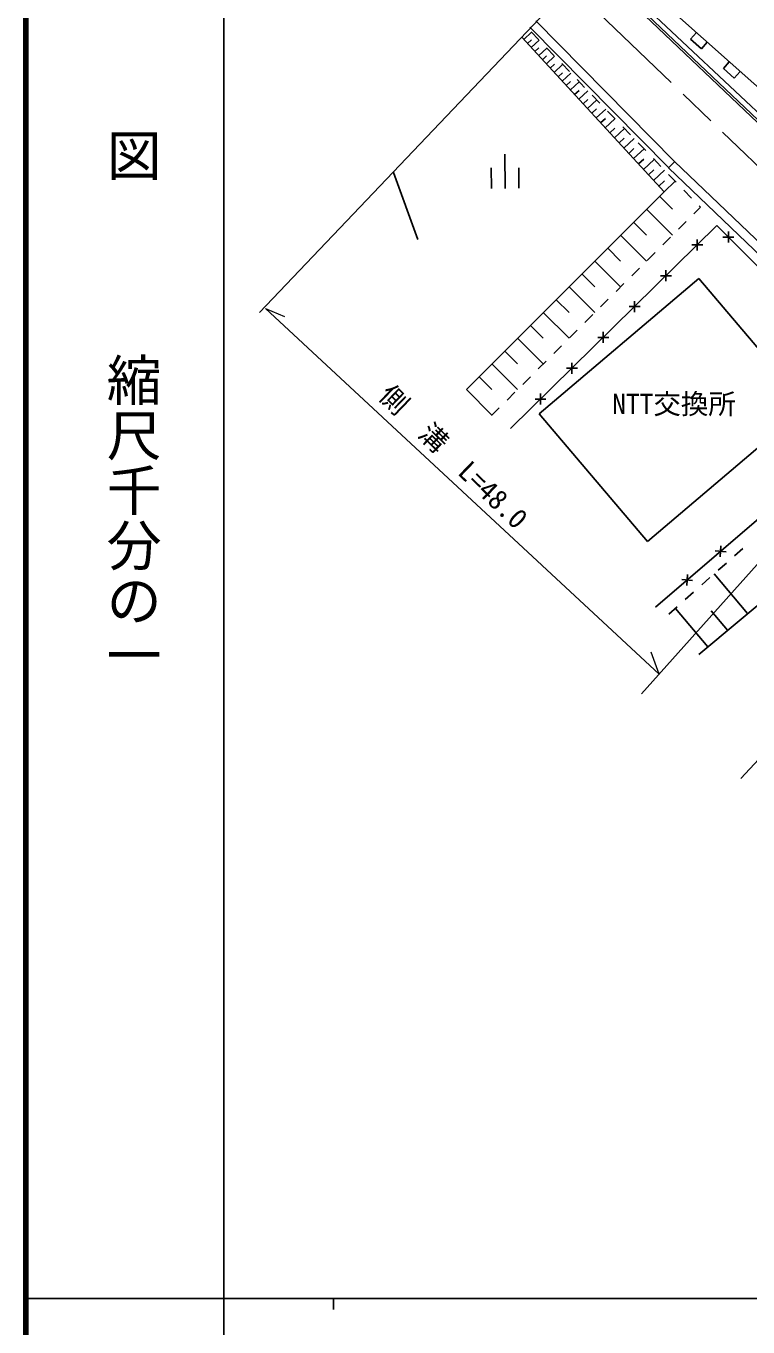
# Model space of a CAD drawing. Units: millimetres, scale not verified. Extents: x 40000 to 680000, y 20000 to 380000.
# Drawn here: x 40000 to 105716, y 202409 to 320707 of the extents above; entities that cross this region are included whole.
import ezdxf
from ezdxf.enums import TextEntityAlignment as Align

# ---------------------------------------------------------------- set-up
doc = ezdxf.new("R2010")
doc.units = ezdxf.units.MM
doc.header["$LTSCALE"] = 1000
doc.linetypes.add('CHAIN', pattern=[18.5, 12, -1.5, 3.5, -1.5])
for name, color, linetype, lineweight in [('M-BGD', 7, 'Continuous', 25), ('M-BMK', 2, 'CHAIN', 13), ('M-STR-HTXT', 7, 'Continuous', 13), ('M-TTL', 2, 'Continuous', 13), ('M-TTL-BAND', 7, 'Continuous', 25)]:
    doc.layers.add(name, color=color, linetype=linetype, lineweight=lineweight)
doc.styles.add('@ＭＳ ゴシック', font='')
doc.styles.add('ＭＳ ゴシック', font='')
doc.styles.get('@ＭＳ ゴシック').set_extended_font_data('@MS Gothic')
doc.styles.get('ＭＳ ゴシック').set_extended_font_data('MS Gothic')

msp = doc.modelspace()

# ---------------------------------------------------------------- linework, layer by layer
at = {"layer": 'M-BGD'}
for p, q in [((91452, 326297), (143203, 277149)), ((91590, 326442), (143341, 277294)), ((96259, 324347), (112747, 309674)), ((89073, 323860), (61250, 294665)), ((111209, 308530), (95352, 323401)), ((85846, 320610), (98468, 307830)), ((86415, 321172), (99038, 308392)), ((98071, 305641), (85133, 319683)), ((85311, 319490), (86013, 320136)), ((85650, 319122), (86005, 319449)), ((86678, 319447), (85984, 320166)), ((85989, 318754), (86708, 319416)), ((101017, 320113), (100485, 319515)), ((100485, 319515), (101481, 318629)), ((86328, 318386), (86692, 318721)), ((86667, 318018), (87403, 318696)), ((88068, 318008), (87373, 318727)), ((101481, 318629), (102013, 319227)), ((87014, 317641), (87387, 317984)), ((87362, 317264), (88115, 317959)), ((87717, 316878), (88099, 317230)), ((88073, 316492), (88845, 317204)), ((89457, 316569), (88763, 317289)), ((104005, 317454), (103473, 316856)), ((88437, 316097), (88828, 316457)), ((88801, 315702), (89592, 316430)), ((103473, 316856), (104469, 315970)), ((104469, 315970), (105001, 316567)), ((89174, 315297), (89574, 315666)), ((89547, 314892), (90357, 315638)), ((89929, 314478), (90339, 314855)), ((90847, 315131), (90152, 315850)), ((90311, 314063), (91140, 314827)), ((90702, 313639), (91122, 314025)), ((91093, 313214), (91943, 313996)), ((92236, 313692), (91541, 314412)), ((91494, 312779), (91924, 313175)), ((91895, 312344), (92764, 313146)), ((93626, 312254), (92931, 312973)), ((92305, 311899), (92745, 312305)), ((92715, 311454), (93606, 312274)), ((93135, 310998), (93586, 311413)), ((93556, 310542), (94468, 311382)), ((95015, 310815), (94320, 311535)), ((93986, 310075), (94447, 310500)), ((94416, 309608), (95350, 310468)), ((96404, 309377), (95710, 310096)), ((83606, 305942), (83589, 309067)), ((94857, 309129), (95329, 309565)), ((95297, 308651), (96254, 309532)), ((82346, 307810), (82356, 305935)), ((84846, 307824), (84856, 305949)), ((95749, 308161), (96233, 308607)), ((96200, 307671), (97180, 308574)), ((96662, 307170), (97158, 307627)), ((97794, 307938), (97099, 308657)), ((97124, 306668), (98128, 307592)), ((99053, 308377), (98480, 307818)), ((98484, 307814), (115366, 291642)), ((99038, 308392), (115920, 292220)), ((73458, 307376), (75667, 301302)), ((97598, 306154), (98105, 306622)), ((98071, 305641), (99099, 306587)), ((99183, 306500), (98489, 307219)), ((80084, 287654), (98071, 305641)), ((97658, 305228), (98840, 304046)), ((100573, 305061), (99878, 305780)), ((96478, 304047), (98839, 301686)), ((100795, 303634), (101384, 304221)), ((101384, 304221), (101268, 304342)), ((95299, 302869), (96479, 301689)), ((99378, 302223), (100087, 302928)), ((84108, 284104), (102883, 302564)), ((94121, 301691), (96478, 299334)), ((102883, 302564), (114559, 290888)), ((103934, 302013), (103934, 301013)), ((92945, 300515), (94122, 299338)), ((97961, 300811), (98669, 301517)), ((100591, 300806), (101591, 300797)), ((101087, 300302), (101095, 301302)), ((103434, 301513), (104434, 301513)), ((91769, 299339), (94121, 296987)), ((96544, 299400), (97252, 300106)), ((90596, 298166), (91771, 296991)), ((95127, 297989), (95835, 298694)), ((98234, 297497), (98243, 298497)), ((86711, 285445), (101227, 297752)), ((89423, 296992), (91769, 294646)), ((93709, 296577), (94418, 297283)), ((97739, 298001), (98738, 297993)), ((101227, 297752), (111071, 286141)), ((88252, 295821), (89424, 294649)), ((92292, 295166), (93001, 295872)), ((87081, 294650), (89423, 292309)), ((94886, 295197), (95886, 295189)), ((95382, 294693), (95390, 295693)), ((85912, 293482), (87082, 292312)), ((90875, 293755), (91584, 294461)), ((84744, 292313), (87081, 289976)), ((89458, 292344), (90167, 293049)), ((92034, 292393), (93034, 292384)), ((92530, 291888), (92538, 292888)), ((83578, 291147), (84745, 289980)), ((88041, 290932), (88749, 291638)), ((82412, 289981), (84744, 287649)), ((86624, 289521), (87332, 290227)), ((89677, 289084), (89686, 290084)), ((81248, 288818), (82413, 287653)), ((85207, 288110), (85915, 288815)), ((89182, 289588), (90182, 289580)), ((80084, 287654), (82412, 285327)), ((83789, 286699), (84498, 287404)), ((86329, 286784), (87329, 286776)), ((86825, 286280), (86834, 287280)), ((82372, 285287), (83081, 285993)), ((86711, 285445), (96555, 273834)), ((96555, 273834), (111071, 286141)), ((117241, 284972), (97282, 267853)), ((117281, 276964), (101227, 263553)), ((103254, 273440), (103177, 272443)), ((103714, 272904), (102717, 272980)), ((105240, 273207), (104493, 272542)), ((103746, 271878), (102999, 271213)), ((100678, 270299), (99681, 270376)), ((100217, 270836), (100141, 269839)), ((102252, 270548), (101505, 269883)), ((105678, 267272), (102647, 270900)), ((100758, 269218), (100011, 268554)), ((99264, 267889), (98517, 267224)), ((102050, 264241), (99114, 267755)), ((103864, 265756), (102372, 267542))]:
    msp.add_line(p, q, dxfattribs=at)
at = {"layer": 'M-BMK'}
msp.add_line((90065, 323878), (151814, 264539), dxfattribs=at)
at = {"layer": 'M-STR-HTXT'}
for p, q in [((61795, 295010), (97622, 261764)), ((61795, 295010), (63530, 294300)), ((120961, 287910), (96032, 259984)), ((131059, 280337), (105061, 252294)), ((97622, 261764), (96900, 263770))]:
    msp.add_line(p, q, dxfattribs=at)
at = {"layer": 'M-TTL', "lineweight": 140}
msp.add_line((40000, 380000), (40000, 20000), dxfattribs=at)
at = {"layer": 'M-TTL-BAND'}
for p, q in [((58000, 370000), (58000, 20000)), ((40000, 205000), (579000, 205000)), ((68000, 205000), (68000, 204000))]:
    msp.add_line(p, q, dxfattribs=at)

# ---------------------------------------------------------------- texts
at = {"layer": 'M-BGD', "style": 'ＭＳ ゴシック'}
msp.add_text('NTT交換所', height=1833, dxfattribs=at).set_placement((98983, 284879), align=Align.BOTTOM_CENTER)
at = {"layer": 'M-STR-HTXT', "style": 'ＭＳ ゴシック'}
msp.add_text('側\u3000溝\u3000L=48.0', height=1833, rotation=316.094, dxfattribs=at).set_placement((77897, 280496), align=Align.BOTTOM_CENTER)
at = {"layer": 'M-TTL-BAND', "style": '@ＭＳ ゴシック'}
for s, p in [('平\u3000\u3000面\u3000\u3000図', (49777, 306475)), ('縮尺千分の一', (49777, 261030))]:
    msp.add_text(s, height=3666, rotation=270, dxfattribs=at).set_placement(p, align=Align.MIDDLE_RIGHT)

doc.saveas('drawing.dxf')
